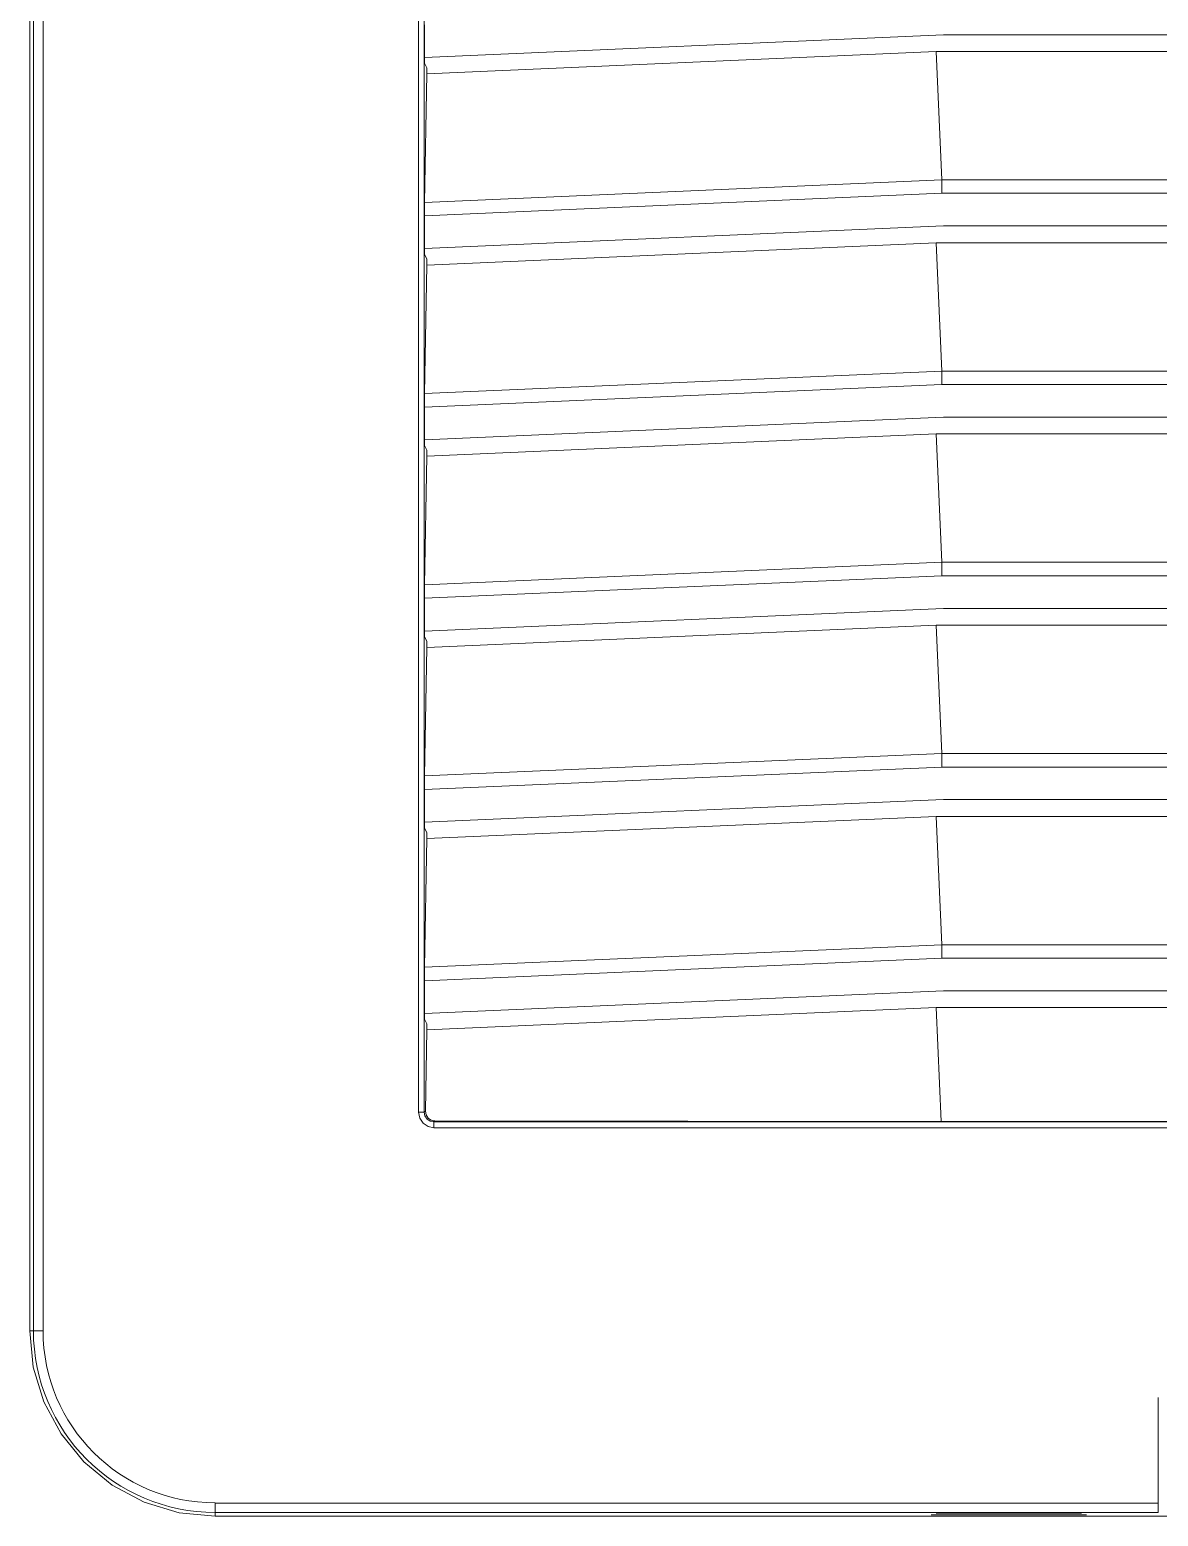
# Model space of a CAD drawing. Header units: millimetres. Extents: x -6000 to 26000, y -6000 to 26000.
# Drawn here: x 107.65 to 115.86, y -2171.75 to -2160.93 of the extents above; entities that cross this region are included whole.
import ezdxf

# ---------------------------------------------------------------- set-up
doc = ezdxf.new("R2010")
doc.units = ezdxf.units.MM
doc.header["$MEASUREMENT"] = 0
doc.layers.add('Чертеж и Рисунок_Ном._пера__7', color=7, linetype='Continuous', lineweight=15)
doc.layers.add('Чертеж и Рисунок_Ном._пера__8', color=7, linetype='Continuous', lineweight=15, true_color=0xa80f02)

msp = doc.modelspace()

# ---------------------------------------------------------------- linework, layer by layer
at = {"layer": 'Чертеж и Рисунок_Ном._пера__7', "color": 7, "linetype": 'Continuous', "lineweight": 15}
for p, q in [((107.645, -2152.165), (107.645, -2170.397)), ((107.672, -2152.165), (107.672, -2170.397)), ((107.742, -2152.165), (107.742, -2170.397)), ((110.475, -2168.807), (110.475, -2153.756)), ((110.517, -2168.807), (110.517, -2153.756)), ((110.519, -2160.891), (110.519, -2161.129)), ((110.519, -2161.129), (114.297, -2160.964)), ((114.297, -2160.964), (118, -2160.964)), ((110.519, -2161.171), (110.519, -2161.129)), ((110.519, -2161.171), (110.519, -2161.129)), ((110.536, -2161.204), (110.519, -2161.171)), ((114.242, -2161.086), (110.536, -2161.248)), ((114.283, -2162.02), (114.242, -2161.086)), ((114.242, -2161.086), (118, -2161.086)), ((110.519, -2162.184), (110.536, -2161.248)), ((110.536, -2161.204), (110.536, -2161.248)), ((110.519, -2162.184), (114.283, -2162.02)), ((114.283, -2162.02), (121.939, -2162.02)), ((110.519, -2162.283), (114.285, -2162.118)), ((121.937, -2162.118), (114.285, -2162.118)), ((110.519, -2162.283), (110.519, -2162.521)), ((110.519, -2162.521), (114.297, -2162.356)), ((114.297, -2162.356), (118, -2162.356)), ((110.519, -2162.563), (110.519, -2162.521)), ((110.519, -2162.563), (110.519, -2162.521)), ((110.536, -2162.596), (110.519, -2162.563)), ((114.242, -2162.478), (110.536, -2162.64)), ((114.283, -2163.412), (114.242, -2162.478)), ((114.242, -2162.478), (118, -2162.478)), ((110.519, -2163.576), (110.536, -2162.64)), ((110.536, -2162.596), (110.536, -2162.64)), ((110.519, -2163.576), (114.283, -2163.412)), ((114.283, -2163.412), (121.939, -2163.412)), ((110.519, -2163.674), (114.285, -2163.51)), ((121.937, -2163.51), (114.285, -2163.51)), ((110.519, -2163.674), (110.519, -2163.913)), ((110.519, -2163.913), (114.297, -2163.748)), ((114.297, -2163.748), (118, -2163.748)), ((114.242, -2163.87), (110.536, -2164.032)), ((114.283, -2164.803), (114.242, -2163.87)), ((114.242, -2163.87), (118, -2163.87)), ((110.519, -2163.954), (110.519, -2163.913)), ((110.519, -2163.955), (110.519, -2163.913)), ((110.536, -2163.988), (110.519, -2163.954)), ((110.519, -2164.968), (110.536, -2164.032)), ((110.536, -2163.988), (110.536, -2164.032)), ((110.519, -2164.968), (114.283, -2164.803)), ((114.283, -2164.803), (121.939, -2164.803)), ((110.519, -2165.066), (114.285, -2164.902)), ((121.937, -2164.902), (114.285, -2164.902)), ((110.519, -2165.066), (110.519, -2165.304)), ((110.519, -2165.304), (114.297, -2165.139)), ((114.297, -2165.139), (118, -2165.139)), ((114.242, -2165.262), (110.536, -2165.423)), ((114.283, -2166.195), (114.242, -2165.262)), ((114.242, -2165.262), (118, -2165.262)), ((110.519, -2165.346), (110.519, -2165.304)), ((110.519, -2165.347), (110.519, -2165.304)), ((110.536, -2165.379), (110.519, -2165.346)), ((110.536, -2165.379), (110.536, -2165.423)), ((110.519, -2166.359), (110.536, -2165.423)), ((110.519, -2166.359), (114.283, -2166.195)), ((114.283, -2166.195), (121.939, -2166.195)), ((110.519, -2166.458), (114.285, -2166.294)), ((121.937, -2166.294), (114.285, -2166.294)), ((110.519, -2166.458), (110.519, -2166.696)), ((110.519, -2166.696), (114.297, -2166.531)), ((114.297, -2166.531), (118, -2166.531)), ((114.242, -2166.653), (110.536, -2166.815)), ((114.283, -2167.587), (114.242, -2166.653)), ((114.242, -2166.653), (118, -2166.653)), ((110.519, -2166.738), (110.519, -2166.696)), ((110.519, -2166.739), (110.519, -2166.696)), ((110.536, -2166.771), (110.519, -2166.738)), ((110.536, -2166.771), (110.536, -2166.815)), ((110.519, -2167.751), (110.536, -2166.815)), ((110.519, -2167.751), (114.283, -2167.587)), ((114.283, -2167.587), (117.108, -2167.587)), ((110.519, -2167.85), (114.285, -2167.685)), ((117.057, -2167.685), (114.285, -2167.685)), ((110.519, -2167.85), (110.519, -2168.088)), ((110.519, -2168.088), (114.297, -2167.923)), ((114.297, -2167.923), (116.93, -2167.923)), ((110.519, -2168.13), (110.519, -2168.088)), ((110.519, -2168.13), (110.519, -2168.088)), ((114.242, -2168.045), (110.536, -2168.207)), ((116.846, -2168.045), (114.242, -2168.045)), ((114.278, -2168.873), (114.242, -2168.045)), ((110.536, -2168.163), (110.519, -2168.13)), ((110.536, -2168.163), (110.536, -2168.207)), ((110.525, -2168.799), (110.536, -2168.207)), ((110.517, -2168.807), (110.525, -2168.799)), ((110.594, -2168.87), (110.587, -2168.877)), ((116.542, -2168.877), (110.587, -2168.877)), ((116.542, -2168.919), (110.587, -2168.919)), ((114.278, -2168.873), (110.594, -2168.87)), ((116.605, -2168.873), (114.278, -2168.873)), ((107.672, -2170.397), (107.645, -2170.397)), ((107.742, -2170.397), (107.672, -2170.397)), ((115.859, -2171.651), (115.859, -2170.883)), ((108.995, -2171.651), (115.859, -2171.651)), ((108.995, -2171.651), (108.995, -2171.72)), ((115.859, -2171.72), (115.859, -2171.651)), ((108.995, -2171.72), (108.995, -2171.747)), ((108.995, -2171.72), (115.859, -2171.72)), ((108.995, -2171.747), (127.227, -2171.747)), ((114.242, -2171.724), (115.3, -2171.724)), ((115.3, -2171.736), (114.242, -2171.736))]:
    msp.add_line(p, q, dxfattribs=at)
at = {"layer": 'Чертеж и Рисунок_Ном._пера__7', "color": 7, "linetype": 'Continuous', "lineweight": 15, "flags": 128}
for points in [[(114.283, -2162.02), (114.283, -2162.041), (114.284, -2162.065), (114.284, -2162.091), (114.285, -2162.118)], [(110.519, -2162.184), (110.519, -2162.205), (110.519, -2162.229), (110.519, -2162.256), (110.519, -2162.283)], [(114.283, -2163.412), (114.283, -2163.433), (114.284, -2163.457), (114.284, -2163.483), (114.285, -2163.51)], [(110.519, -2163.576), (110.519, -2163.597), (110.519, -2163.621), (110.519, -2163.647), (110.519, -2163.674)], [(114.283, -2164.803), (114.283, -2164.824), (114.284, -2164.849), (114.284, -2164.875), (114.285, -2164.902)], [(110.519, -2164.968), (110.519, -2164.989), (110.519, -2165.013), (110.519, -2165.039), (110.519, -2165.066)], [(114.283, -2166.195), (114.283, -2166.216), (114.284, -2166.24), (114.284, -2166.266), (114.285, -2166.294)], [(110.519, -2166.359), (110.519, -2166.381), (110.519, -2166.405), (110.519, -2166.431), (110.519, -2166.458)], [(114.283, -2167.587), (114.283, -2167.608), (114.284, -2167.632), (114.284, -2167.658), (114.285, -2167.685)], [(110.519, -2167.751), (110.519, -2167.772), (110.519, -2167.796), (110.519, -2167.823), (110.519, -2167.85)], [(110.587, -2168.919), (110.544, -2168.91), (110.508, -2168.886), (110.484, -2168.85), (110.475, -2168.807)], [(110.475, -2168.807), (110.491, -2168.807), (110.505, -2168.807), (110.517, -2168.807)], [(110.587, -2168.877), (110.56, -2168.872), (110.537, -2168.857), (110.522, -2168.834), (110.517, -2168.807)], [(110.525, -2168.799), (110.53, -2168.825), (110.545, -2168.849), (110.556, -2168.858), (110.568, -2168.865), (110.581, -2168.869), (110.594, -2168.87)], [(110.587, -2168.919), (110.587, -2168.903), (110.587, -2168.889), (110.587, -2168.877)], [(107.645, -2170.397), (107.671, -2170.661), (107.748, -2170.914), (107.873, -2171.147), (108.04, -2171.352), (108.245, -2171.52), (108.478, -2171.645), (108.732, -2171.722), (108.995, -2171.747)]]:
    msp.add_lwpolyline(points, dxfattribs=at)
at = {"layer": 'Чертеж и Рисунок_Ном._пера__7', "color": 7, "linetype": 'Continuous', "lineweight": 15}
for radius in [1.323, 1.253]:
    msp.add_arc((108.995, -2170.397), radius, 180, 270, dxfattribs=at)
at = {"layer": 'Чертеж и Рисунок_Ном._пера__8', "color": 14, "linetype": 'Continuous', "lineweight": 15, "true_color": 0xa80f02}
for p, q in [((114.242, -2171.736), (114.206, -2171.736)), ((115.336, -2171.736), (115.3, -2171.736))]:
    msp.add_line(p, q, dxfattribs=at)

doc.saveas('drawing.dxf')
